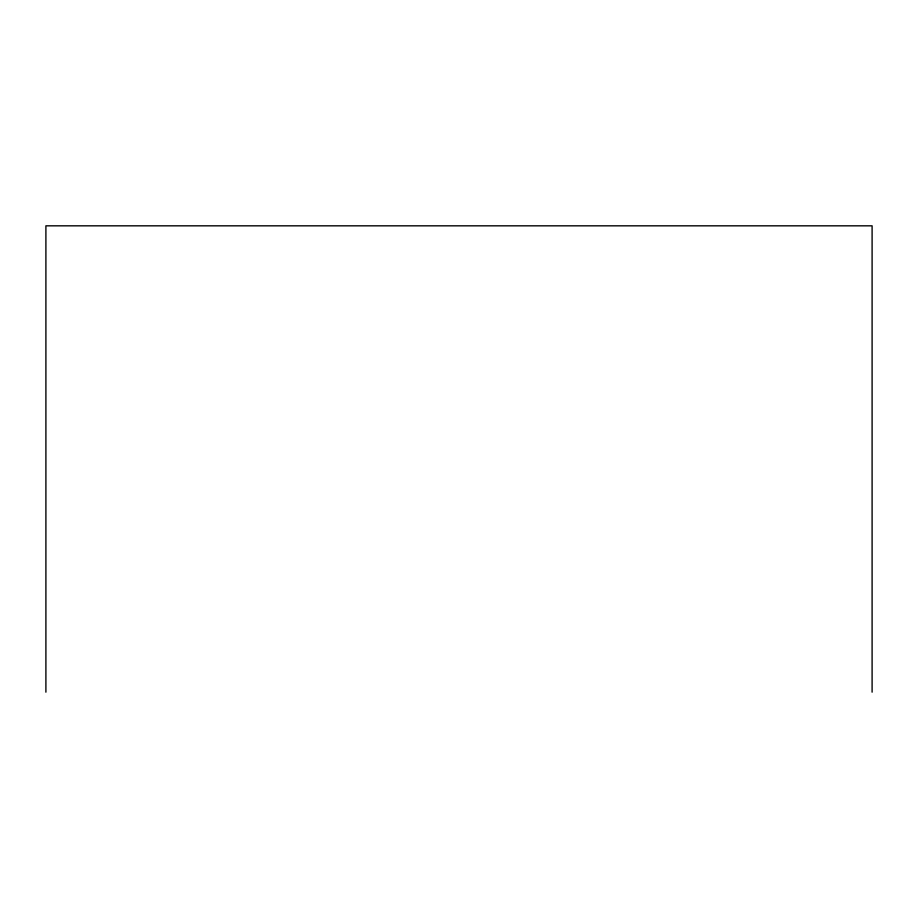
<?xml version="1.0" encoding="UTF-8"?>
<svg xmlns="http://www.w3.org/2000/svg" width="918" height="918" viewBox="0 0 918 918"><rect width="100%" height="100%" fill="white"/><g stroke="black" fill="none" stroke-linecap="round" stroke-linejoin="round"><path stroke-width="1.38" d="M872.1 692.172L872.1 225.828L45.9 225.828L45.9 692.172"/></g></svg>
